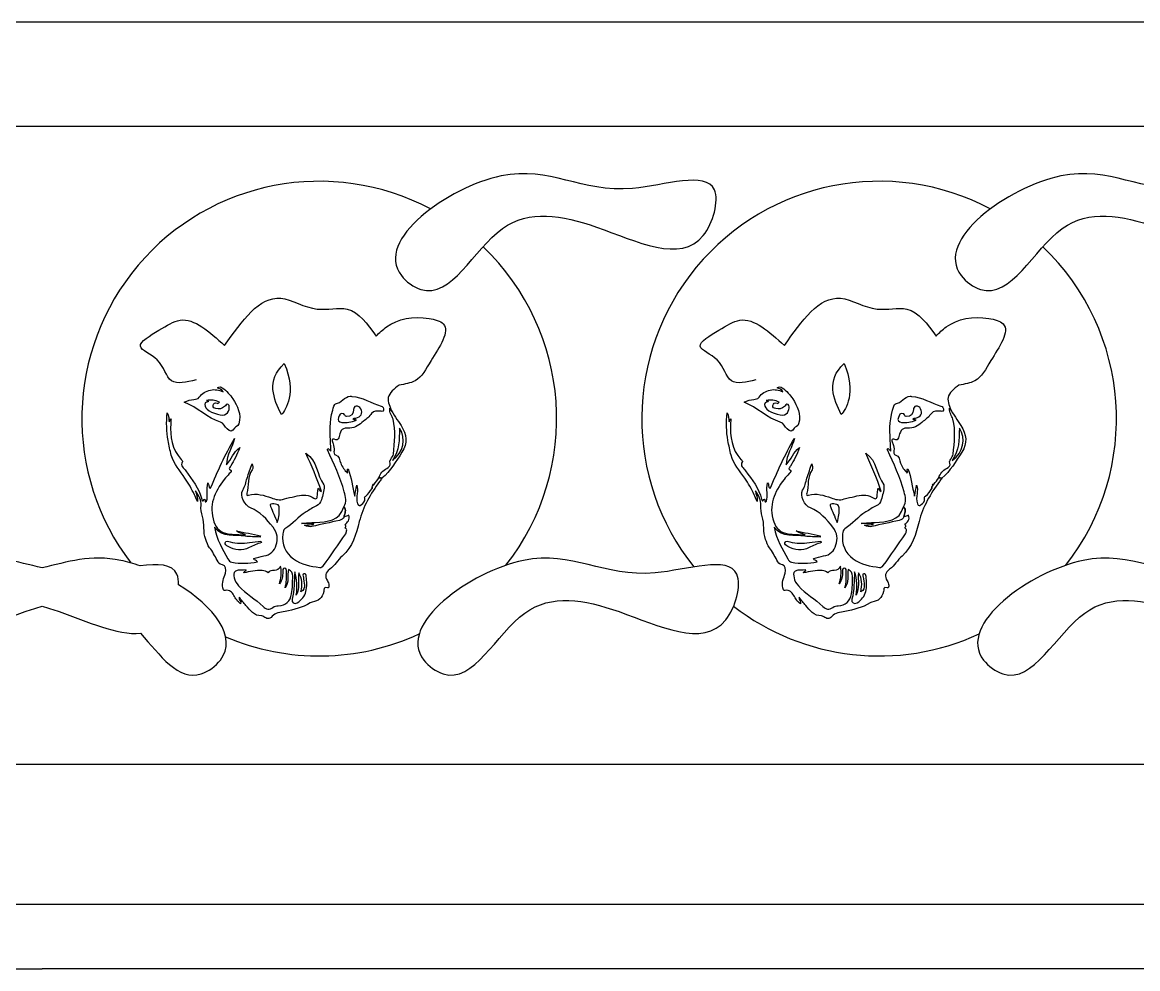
# Model space of a CAD drawing. Header units: millimetres. Extents: x 1155 to 2227, y 540 to 1342.
# Drawn here: x 1898.84 to 1909.16, y 742.86 to 751.62 of the extents above; entities that cross this region are included whole.
import ezdxf

# ---------------------------------------------------------------- set-up
doc = ezdxf.new("R2010")
doc.units = ezdxf.units.MM

msp = doc.modelspace()

# ---------------------------------------------------------------- linework, layer by layer
at = {"color": 0}
for p, q in [((1899.024, 751.62247), (1863.95855, 751.62247)), ((1934.08945, 751.62247), (1899.024, 751.62247)), ((1863.88613, 742.86193), (1899.024, 742.86193)), ((1934.16187, 742.86193), (1899.024, 742.86193))]:
    msp.add_line(p, q, dxfattribs=at)
msp.add_lwpolyline([(1934.16187, 743.4607, 1), (1934.16187, 744.7516), (1899.024, 744.7516), (1863.88613, 744.7516, 1), (1863.88613, 743.4607), (1899.024, 743.4607)], format="xyb", close=True, dxfattribs=at)
for centre, start, end in [((1901.58894, 747.95365), 62.073331, 217.440376), ((1906.77094, 747.95365), 62.073331, 218.658157), ((1901.58894, 747.95365), 321.837746, 46.368799), ((1906.77094, 747.95365), 321.837746, 46.368799), ((1906.77094, 747.95365), 232.199242, 294.916522), ((1901.58894, 747.95365), 246.767854, 294.916522)]:
    msp.add_arc(centre, 2.19705, start, end, dxfattribs=at)
msp.add_rational_spline([(1934.1969, 749.54386), (1934.00837, 749.33444), (1933.7841, 749.00265), (1933.48387, 749.22161), (1933.44068, 749.27745), (1933.20585, 749.58109), (1933.7707, 750.02133), (1934.2418, 750.16829), (1934.19102, 750.33108), (1934.14023, 750.49387), (1934.08945, 750.65666), (1922.40097, 750.65666), (1910.71248, 750.65666), (1899.024, 750.65666), (1887.33552, 750.65666), (1875.64704, 750.65666), (1863.95855, 750.65666), (1863.79945, 750.77025), (1863.70998, 750.94407), (1863.70998, 751.13956), (1863.70998, 751.33506), (1863.79945, 751.50887), (1863.95855, 751.62247)], [1, 1, 1, 1, 1, 1, 1, 1, 1, 1, 1, 1, 1, 1, 1, 1, 1, 0.926078913375, 0.926078913375, 1, 0.926078913375, 0.926078913375, 1], degree=3, knots=[0, 0, 0, 0, 0.21421435, 0.27962741, 0.27962741, 0.27962741, 0.63532155, 0.63532155, 0.63532155, 1.63532155, 1.63532155, 1.63532155, 2.63532155, 2.63532155, 2.63532155, 3.63532155, 3.63532155, 3.63532155, 4.58608373, 4.58608373, 4.58608373, 5.53684591, 5.53684591, 5.53684591, 5.53684591], dxfattribs=at)
for points, knots in [([(1902.34872, 749.27745), (1902.09314, 749.6079), (1903.43304, 750.56159), (1904.17658, 749.88738), (1905.38635, 750.32837), (1905.11153, 749.29522), (1904.16941, 749.78123), (1903.20841, 749.94687), (1902.76258, 748.95127), (1902.3919, 749.22161), (1902.34872, 749.27745)], [0, 0, 0, 0, 1.30513517, 2.52858143, 3.28513115, 3.72026241, 4.71047164, 5.58239631, 6.52584927, 6.74639121, 6.74639121, 6.74639121, 6.74639121]), ([(1907.53071, 749.27745), (1907.27514, 749.6079), (1908.61504, 750.56159), (1909.35857, 749.88738), (1910.56835, 750.32837), (1910.29353, 749.29522), (1909.3514, 749.78123), (1908.39041, 749.94687), (1907.94457, 748.95127), (1907.5739, 749.22161), (1907.53071, 749.27745)], [0, 0, 0, 0, 1.30513517, 2.52858143, 3.28513115, 3.72026241, 4.71047164, 5.58239631, 6.52584927, 6.74639121, 6.74639121, 6.74639121, 6.74639121]), ([(1900.44792, 748.31164), (1900.36041, 748.29065), (1900.18175, 748.24778), (1900.14296, 748.51587), (1899.83592, 748.61944), (1900.12019, 748.77642), (1900.3677, 748.94199), (1900.57243, 748.75781), (1900.7131, 748.63125), (1900.87321, 748.85936), (1901.11666, 749.20622), (1901.53858, 748.92012), (1901.89603, 749.0261), (1902.03583, 748.8299), (1902.11566, 748.71786), (1902.14621, 748.74795), (1902.27332, 748.87308), (1902.50518, 748.91363), (1902.84616, 748.82125), (1902.62689, 748.51453), (1902.51772, 748.29402), (1902.38101, 748.27306), (1902.32755, 748.26487), (1902.28207, 748.22874), (1902.19613, 748.16045), (1902.24174, 748.06238), (1902.26322, 748.01619)], [0, 0, 0, 0, 0.22630367, 0.46200486, 0.66172214, 0.88838356, 1.10463886, 1.57955996, 1.57955996, 1.57955996, 2.25784002, 2.61092396, 2.88677909, 3.25400502, 3.25400502, 3.25400502, 3.38131723, 3.78361699, 3.92456696, 4.28304027, 4.52169586, 4.67491408, 4.67491408, 4.67491408, 4.82835948, 4.96494228, 4.96494228, 4.96494228, 4.96494228]), ([(1905.62992, 748.31164), (1905.5424, 748.29065), (1905.36375, 748.24778), (1905.32496, 748.51587), (1905.01791, 748.61944), (1905.30218, 748.77642), (1905.54969, 748.94199), (1905.75442, 748.75781), (1905.89509, 748.63125), (1906.0552, 748.85936), (1906.29865, 749.20622), (1906.72057, 748.92012), (1907.07803, 749.0261), (1907.21782, 748.8299), (1907.29765, 748.71786), (1907.32821, 748.74795), (1907.45532, 748.87308), (1907.68718, 748.91363), (1908.02816, 748.82125), (1907.80889, 748.51453), (1907.69971, 748.29402), (1907.563, 748.27306), (1907.50955, 748.26487), (1907.46407, 748.22874), (1907.37812, 748.16045), (1907.42373, 748.06238), (1907.44522, 748.01619)], [0, 0, 0, 0, 0.22630367, 0.46200486, 0.66172214, 0.88838356, 1.10463886, 1.57955996, 1.57955996, 1.57955996, 2.25784002, 2.61092396, 2.88677909, 3.25400502, 3.25400502, 3.25400502, 3.38131723, 3.78361699, 3.92456696, 4.28304027, 4.52169586, 4.67491408, 4.67491408, 4.67491408, 4.82835948, 4.96494228, 4.96494228, 4.96494228, 4.96494228]), ([(1901.26509, 748.46334), (1901.0941, 748.30521), (1901.16582, 748.13755), (1901.23886, 747.99152), (1901.28075, 748.03811), (1901.37977, 748.19222), (1901.26509, 748.46334)], [0, 0, 0, 0, 1, 1, 1, 2, 2, 2, 2]), ([(1906.44708, 748.46334), (1906.2761, 748.30521), (1906.34782, 748.13755), (1906.42085, 747.99152), (1906.46275, 748.03811), (1906.56176, 748.19222), (1906.44708, 748.46334)], [0, 0, 0, 0, 1, 1, 1, 2, 2, 2, 2]), ([(1900.64531, 748.24037), (1900.66547, 748.22886), (1900.68697, 748.22784), (1900.69891, 748.20139), (1900.65849, 748.22004), (1900.6222, 748.22731), (1900.58159, 748.21828), (1900.53785, 748.20856), (1900.50272, 748.18972), (1900.47854, 748.15292), (1900.46569, 748.13337), (1900.44629, 748.13378), (1900.42811, 748.13107), (1900.39984, 748.12686), (1900.37132, 748.1248), (1900.33977, 748.10504), (1900.46332, 748.05811), (1900.55055, 747.95829), (1900.67406, 747.92237), (1900.70626, 747.913), (1900.71385, 747.87781), (1900.73688, 747.85806), (1900.76433, 747.83452), (1900.78541, 747.8278), (1900.80389, 747.86693), (1900.81183, 747.88373), (1900.83592, 747.87736), (1900.84419, 747.90672), (1900.86933, 747.99599), (1900.83158, 748.07083), (1900.78976, 748.13601), (1900.76659, 748.17211), (1900.73116, 748.21187), (1900.69134, 748.23989), (1900.67828, 748.24908), (1900.6645, 748.24876), (1900.64531, 748.24037)], [0, 0, 0, 0, 1, 1, 1, 2, 2, 2, 3, 3, 3, 4, 4, 4, 5, 5, 5, 6, 6, 6, 7, 7, 7, 8, 8, 8, 9, 9, 9, 10, 10, 10, 11, 11, 11, 12, 12, 12, 12]), ([(1905.8273, 748.24037), (1905.84746, 748.22886), (1905.86896, 748.22784), (1905.88091, 748.20139), (1905.84048, 748.22004), (1905.8042, 748.22731), (1905.76358, 748.21828), (1905.71985, 748.20856), (1905.68472, 748.18972), (1905.66053, 748.15292), (1905.64769, 748.13337), (1905.62828, 748.13378), (1905.61011, 748.13107), (1905.58184, 748.12686), (1905.55331, 748.1248), (1905.52176, 748.10504), (1905.64531, 748.05811), (1905.73254, 747.95829), (1905.85605, 747.92237), (1905.88825, 747.913), (1905.89585, 747.87781), (1905.91888, 747.85806), (1905.94632, 747.83452), (1905.9674, 747.8278), (1905.98589, 747.86693), (1905.99382, 747.88373), (1906.01792, 747.87736), (1906.02618, 747.90672), (1906.05132, 747.99599), (1906.01357, 748.07083), (1905.97175, 748.13601), (1905.94858, 748.17211), (1905.91315, 748.21187), (1905.87333, 748.23989), (1905.86027, 748.24908), (1905.8465, 748.24876), (1905.8273, 748.24037)], [0, 0, 0, 0, 1, 1, 1, 2, 2, 2, 3, 3, 3, 4, 4, 4, 5, 5, 5, 6, 6, 6, 7, 7, 7, 8, 8, 8, 9, 9, 9, 10, 10, 10, 11, 11, 11, 12, 12, 12, 12]), ([(1901.81825, 747.04553), (1901.83437, 747.04468), (1901.84754, 747.05342), (1901.86135, 747.05977), (1901.87872, 747.01788), (1901.84744, 746.99637), (1901.8261, 746.97083), (1901.84925, 746.96158), (1901.82744, 746.95146), (1901.82666, 746.94175), (1901.83894, 746.93723), (1901.84482, 746.92848), (1901.84216, 746.91558), (1901.84022, 746.9062), (1901.83885, 746.89569), (1901.83364, 746.88815), (1901.76534, 746.78931), (1901.69681, 746.69062), (1901.62698, 746.59286), (1901.62047, 746.58374), (1901.60389, 746.57507), (1901.59347, 746.57656), (1901.50805, 746.5888), (1901.42168, 746.59964), (1901.34998, 746.65483), (1901.27377, 746.7135), (1901.23889, 746.78969), (1901.25166, 746.8864), (1901.25404, 746.90445), (1901.25637, 746.92556), (1901.27115, 746.93394), (1901.34475, 746.97565), (1901.39278, 747.04921), (1901.4664, 747.08954), (1901.4993, 747.10757), (1901.52671, 747.1339), (1901.56284, 747.14716), (1901.58608, 747.1557), (1901.60173, 747.1798), (1901.60834, 747.20085), (1901.6212, 747.24175), (1901.63292, 747.28396), (1901.63398, 747.32771), (1901.6341, 747.3325), (1901.63514, 747.33879), (1901.63265, 747.3419), (1901.56208, 747.43001), (1901.57398, 747.56359), (1901.46483, 747.63376), (1901.51752, 747.51949), (1901.56555, 747.40568), (1901.60959, 747.27909), (1901.5815, 747.28907), (1901.58979, 747.30278), (1901.58195, 747.30926), (1901.58034, 747.30722), (1901.57756, 747.30532), (1901.57729, 747.30312), (1901.57534, 747.28727), (1901.5743, 747.2713), (1901.5722, 747.25547), (1901.56821, 747.22551), (1901.57294, 747.19312), (1901.52277, 747.22618), (1901.47573, 747.25719), (1901.41734, 747.24759), (1901.36356, 747.23369), (1901.33103, 747.22528), (1901.29699, 747.21986), (1901.26606, 747.20993), (1901.22183, 747.19572), (1901.18362, 747.20554), (1901.1458, 747.2195), (1901.07706, 747.24488), (1901.00928, 747.26697), (1900.93534, 747.24391), (1900.91838, 747.23862), (1900.91486, 747.24923), (1900.91869, 747.26239), (1900.9396, 747.33409), (1900.9203, 747.41485), (1900.96841, 747.48054), (1900.98055, 747.49711), (1900.96967, 747.51682), (1900.96655, 747.53681), (1900.95128, 747.49178), (1900.93537, 747.44696), (1900.92093, 747.40167), (1900.909, 747.36428), (1900.90358, 747.32635), (1900.8813, 747.29065), (1900.85139, 747.24274), (1900.89897, 747.14856), (1900.95372, 747.12654), (1901.04283, 747.09069), (1901.10269, 747.02405), (1901.16061, 746.94804), (1901.20329, 746.89203), (1901.20799, 746.84101), (1901.18979, 746.78413), (1901.17272, 746.73077), (1901.13701, 746.6908), (1901.07472, 746.68241), (1901.04347, 746.6782), (1901.01323, 746.66648), (1900.98163, 746.65791), (1900.98532, 746.63543), (1901.01029, 746.64975), (1901.0158, 746.62764), (1900.93652, 746.61389), (1900.85812, 746.61078), (1900.77946, 746.62442), (1900.7639, 746.62712), (1900.75131, 746.63971), (1900.74348, 746.65465), (1900.69588, 746.74536), (1900.63741, 746.83129), (1900.61912, 746.94842), (1900.69664, 746.84431), (1900.8063, 746.88208), (1900.90155, 746.86557), (1900.94712, 746.85768), (1900.99549, 746.86408), (1901.0426, 746.85628), (1901.04308, 746.86096), (1901.04356, 746.86564), (1901.04404, 746.87032), (1900.97002, 746.88492), (1900.89601, 746.89953), (1900.82201, 746.91413), (1900.84243, 746.8911), (1900.87647, 746.89669), (1900.90538, 746.8769), (1900.84768, 746.88063), (1900.79609, 746.88044), (1900.7457, 746.88811), (1900.68091, 746.89797), (1900.6341, 746.93401), (1900.61443, 746.99952), (1900.56184, 747.15023), (1900.61939, 747.27452), (1900.70893, 747.39077), (1900.72357, 747.40977), (1900.74332, 747.42509), (1900.75632, 747.44499), (1900.76297, 747.45517), (1900.79165, 747.47058), (1900.75702, 747.48664), (1900.74917, 747.49028), (1900.76366, 747.50568), (1900.7689, 747.51473), (1900.7985, 747.56582), (1900.82888, 747.61645), (1900.85208, 747.68581), (1900.79296, 747.64117), (1900.77737, 747.57888), (1900.72872, 747.52651), (1900.73093, 747.62297), (1900.78731, 747.68894), (1900.80439, 747.76873), (1900.71672, 747.62224), (1900.64834, 747.4659), (1900.58019, 747.30585), (1900.55811, 747.32583), (1900.57303, 747.34595), (1900.55736, 747.35846), (1900.54151, 747.29935), (1900.56211, 747.23702), (1900.54529, 747.18977), (1900.51636, 747.15866), (1900.54815, 747.23897), (1900.51307, 747.19231), (1900.5086, 747.18635), (1900.50212, 747.20194), (1900.50091, 747.20793), (1900.48012, 747.31135), (1900.40972, 747.3861), (1900.3536, 747.46957), (1900.33725, 747.4939), (1900.29412, 747.5152), (1900.32422, 747.55788), (1900.32557, 747.55979), (1900.31567, 747.57028), (1900.31034, 747.57616), (1900.22412, 747.67115), (1900.20849, 747.78666), (1900.21372, 747.90822), (1900.21434, 747.92256), (1900.21559, 747.93688), (1900.21659, 747.9518), (1900.20051, 747.94832), (1900.21166, 747.93391), (1900.20017, 747.92429), (1900.19581, 747.95192), (1900.19844, 747.97916), (1900.18121, 748.00837), (1900.17227, 747.91775), (1900.17445, 747.83406), (1900.18976, 747.75091), (1900.19816, 747.70529), (1900.20703, 747.65959), (1900.21915, 747.61486), (1900.2414, 747.53272), (1900.29979, 747.4713), (1900.34574, 747.40291), (1900.37884, 747.35364), (1900.40811, 747.30235), (1900.43388, 747.24901), (1900.44201, 747.23217), (1900.44858, 747.21459), (1900.4607, 747.1859), (1900.4684, 747.22687), (1900.44725, 747.24894), (1900.4445, 747.28508), (1900.4765, 747.23937), (1900.49791, 747.19854), (1900.49458, 747.15216), (1900.49196, 747.11562), (1900.49716, 747.08192), (1900.5075, 747.04815), (1900.52865, 746.97908), (1900.511, 746.9051), (1900.53795, 746.83556), (1900.54834, 746.80875), (1900.55515, 746.78048), (1900.57384, 746.7588), (1900.6036, 746.72428), (1900.61964, 746.68198), (1900.64374, 746.64433), (1900.65642, 746.62452), (1900.65881, 746.60393), (1900.69396, 746.59971), (1900.72167, 746.59638), (1900.72865, 746.55629), (1900.71947, 746.52253), (1900.70743, 746.47828), (1900.68351, 746.43559), (1900.69733, 746.3868), (1900.70088, 746.37426), (1900.70112, 746.35941), (1900.72009, 746.36332), (1900.76025, 746.3716), (1900.78064, 746.34556), (1900.79867, 746.31746), (1900.8163, 746.28998), (1900.82858, 746.25841), (1900.86095, 746.24084), (1900.87012, 746.26535), (1900.84011, 746.27497), (1900.8478, 746.30051), (1900.86972, 746.27344), (1900.88884, 746.24821), (1900.90966, 746.22448), (1900.94943, 746.17916), (1900.98352, 746.12476), (1901.05621, 746.12903), (1901.06272, 746.12942), (1901.06946, 746.12111), (1901.07651, 746.1177), (1901.10324, 746.1048), (1901.12293, 746.08911), (1901.15362, 746.12476), (1901.17961, 746.15496), (1901.2297, 746.16025), (1901.2725, 746.1692), (1901.3531, 746.18607), (1901.4346, 746.20215), (1901.50561, 746.2482), (1901.51083, 746.25158), (1901.51662, 746.25552), (1901.52251, 746.25624), (1901.58249, 746.26362), (1901.61474, 746.29325), (1901.63072, 746.35336), (1901.6349, 746.36906), (1901.62428, 746.40158), (1901.66415, 746.38724), (1901.67818, 746.3822), (1901.67973, 746.4026), (1901.67858, 746.41166), (1901.67681, 746.42552), (1901.67118, 746.43974), (1901.66396, 746.4519), (1901.63831, 746.4951), (1901.64385, 746.52758), (1901.68664, 746.55879), (1901.73212, 746.59197), (1901.75925, 746.64496), (1901.80094, 746.68203), (1901.89692, 746.76739), (1901.93079, 746.88593), (1901.95899, 747.00015), (1901.9937, 747.14075), (1902.06462, 747.257), (1902.14658, 747.37055), (1902.15407, 747.38092), (1902.16106, 747.39165), (1902.16827, 747.40222), (1902.15933, 747.40378), (1902.15042, 747.40533), (1902.14151, 747.40688), (1902.1267, 747.3865), (1902.11189, 747.36613), (1902.09708, 747.34577), (1902.0942, 747.3433), (1902.09132, 747.34081), (1902.08843, 747.33832), (1902.08489, 747.33206), (1902.08134, 747.3258), (1902.0778, 747.31954), (1902.07785, 747.31587), (1902.0779, 747.31221), (1902.07794, 747.30854), (1902.0592, 747.28395), (1902.04423, 747.25603), (1902.01895, 747.23715), (1902.00982, 747.23033), (1902.00704, 747.22427), (1902.00928, 747.21325), (1902.01465, 747.18688), (1901.99657, 747.17301), (1901.97937, 747.15775), (1901.96237, 747.14266), (1901.95334, 747.1455), (1901.94427, 747.16556), (1901.93006, 747.19701), (1901.93642, 747.22875), (1901.94049, 747.2604), (1901.94377, 747.28598), (1901.94551, 747.31131), (1901.93578, 747.33809), (1901.92992, 747.30552), (1901.92407, 747.27296), (1901.91746, 747.23622), (1901.89444, 747.32231), (1901.88637, 747.40729), (1901.85582, 747.4885), (1901.83837, 747.47572), (1901.85698, 747.46322), (1901.84992, 747.44997), (1901.82067, 747.47578), (1901.80219, 747.50769), (1901.78724, 747.54244), (1901.77537, 747.57003), (1901.7788, 747.60661), (1901.73803, 747.61779), (1901.72765, 747.62064), (1901.72247, 747.64205), (1901.72569, 747.65695), (1901.73077, 747.68041), (1901.72213, 747.70085), (1901.7163, 747.72259), (1901.711, 747.74233), (1901.68811, 747.77885), (1901.74329, 747.75778), (1901.76199, 747.75064), (1901.76873, 747.77483), (1901.77254, 747.7889), (1901.79116, 747.8576), (1901.79909, 747.86647), (1901.87146, 747.86652), (1901.92511, 747.86655), (1901.96131, 747.89926), (1901.99805, 747.92902), (1902.025, 747.95084), (1902.0533, 747.97231), (1902.0735, 748.00252), (1902.09288, 748.03149), (1902.12585, 748.01925), (1902.15363, 748.02257), (1902.16423, 748.02383), (1902.18183, 748.01205), (1902.18419, 748.03228), (1902.18612, 748.04884), (1902.17885, 748.06583), (1902.16126, 748.07065), (1902.06943, 748.0958), (1901.98895, 748.1556), (1901.89017, 748.15943), (1901.88543, 748.15961), (1901.88062, 748.16226), (1901.87605, 748.16179), (1901.82185, 748.15627), (1901.79463, 748.0991), (1901.73972, 748.09052), (1901.72814, 748.08871), (1901.72031, 748.05243), (1901.71368, 748.03112), (1901.68153, 747.92775), (1901.6883, 747.82173), (1901.69398, 747.71587), (1901.69499, 747.69701), (1901.6959, 747.67815), (1901.69715, 747.65336), (1901.6845, 747.66441), (1901.67666, 747.67125), (1901.66938, 747.67761), (1901.66172, 747.67338), (1901.66356, 747.6686), (1901.66555, 747.66437), (1901.72483, 747.53797), (1901.78297, 747.41121), (1901.8206, 747.27603), (1901.83381, 747.22857), (1901.84553, 747.18283), (1901.81576, 747.13763), (1901.84454, 747.10767), (1901.82361, 747.07639), (1901.81825, 747.04553)], [0, 0, 0, 0, 1, 1, 1, 2, 2, 2, 3, 3, 3, 4, 4, 4, 5, 5, 5, 6, 6, 6, 7, 7, 7, 8, 8, 8, 9, 9, 9, 10, 10, 10, 11, 11, 11, 12, 12, 12, 13, 13, 13, 14, 14, 14, 15, 15, 15, 16, 16, 16, 17, 17, 17, 18, 18, 18, 19, 19, 19, 20, 20, 20, 21, 21, 21, 22, 22, 22, 23, 23, 23, 24, 24, 24, 25, 25, 25, 26, 26, 26, 27, 27, 27, 28, 28, 28, 29, 29, 29, 30, 30, 30, 31, 31, 31, 32, 32, 32, 33, 33, 33, 34, 34, 34, 35, 35, 35, 36, 36, 36, 37, 37, 37, 38, 38, 38, 39, 39, 39, 40, 40, 40, 41, 41, 41, 42, 42, 42, 43, 43, 43, 44, 44, 44, 45, 45, 45, 46, 46, 46, 47, 47, 47, 48, 48, 48, 49, 49, 49, 50, 50, 50, 51, 51, 51, 52, 52, 52, 53, 53, 53, 54, 54, 54, 55, 55, 55, 56, 56, 56, 57, 57, 57, 58, 58, 58, 59, 59, 59, 60, 60, 60, 61, 61, 61, 62, 62, 62, 63, 63, 63, 64, 64, 64, 65, 65, 65, 66, 66, 66, 67, 67, 67, 68, 68, 68, 69, 69, 69, 70, 70, 70, 71, 71, 71, 72, 72, 72, 73, 73, 73, 74, 74, 74, 75, 75, 75, 76, 76, 76, 77, 77, 77, 78, 78, 78, 79, 79, 79, 80, 80, 80, 81, 81, 81, 82, 82, 82, 83, 83, 83, 84, 84, 84, 85, 85, 85, 86, 86, 86, 87, 87, 87, 88, 88, 88, 89, 89, 89, 90, 90, 90, 91, 91, 91, 92, 92, 92, 93, 93, 93, 94, 94, 94, 95, 95, 95, 96, 96, 96, 97, 97, 97, 98, 98, 98, 99, 99, 99, 100, 100, 100, 101, 101, 101, 102, 102, 102, 103, 103, 103, 104, 104, 104, 105, 105, 105, 106, 106, 106, 107, 107, 107, 108, 108, 108, 109, 109, 109, 110, 110, 110, 111, 111, 111, 112, 112, 112, 113, 113, 113, 114, 114, 114, 115, 115, 115, 116, 116, 116, 117, 117, 117, 118, 118, 118, 119, 119, 119, 120, 120, 120, 121, 121, 121, 122, 122, 122, 123, 123, 123, 124, 124, 124, 125, 125, 125, 126, 126, 126, 127, 127, 127, 128, 128, 128, 129, 129, 129, 130, 130, 130, 131, 131, 131, 132, 132, 132, 133, 133, 133, 134, 134, 134, 135, 135, 135, 136, 136, 136, 136]), ([(1900.54507, 748.12193), (1900.58688, 748.13039), (1900.6256, 748.12343), (1900.66402, 748.10685), (1900.65676, 748.09347), (1900.65014, 748.09373), (1900.64422, 748.09676), (1900.61996, 748.10918), (1900.61109, 748.09184), (1900.6063, 748.07478), (1900.6008, 748.05518), (1900.61928, 748.05039), (1900.63228, 748.04696), (1900.66162, 748.03923), (1900.68892, 748.04457), (1900.7129, 748.06503), (1900.72271, 748.07339), (1900.72904, 748.09529), (1900.74582, 748.08403), (1900.76003, 748.07448), (1900.7563, 748.05444), (1900.75348, 748.03888), (1900.7492, 748.01534), (1900.73564, 747.99748), (1900.71233, 747.98957), (1900.67487, 747.97686), (1900.55834, 748.01796), (1900.54002, 748.05359), (1900.53055, 748.072), (1900.5129, 748.10046), (1900.55429, 748.10974), (1900.55745, 748.11045), (1900.57114, 748.10915), (1900.5586, 748.11829), (1900.55507, 748.12086), (1900.54963, 748.12079), (1900.54507, 748.12193)], [0, 0, 0, 0, 1, 1, 1, 2, 2, 2, 3, 3, 3, 4, 4, 4, 5, 5, 5, 6, 6, 6, 7, 7, 7, 8, 8, 8, 9, 9, 9, 10, 10, 10, 11, 11, 11, 12, 12, 12, 12]), ([(1907.00025, 747.04553), (1907.01637, 747.04468), (1907.02953, 747.05342), (1907.04335, 747.05977), (1907.06072, 747.01788), (1907.02943, 746.99637), (1907.00809, 746.97083), (1907.03124, 746.96158), (1907.00943, 746.95146), (1907.00866, 746.94175), (1907.02094, 746.93723), (1907.02681, 746.92848), (1907.02415, 746.91558), (1907.02222, 746.9062), (1907.02084, 746.89569), (1907.01563, 746.88815), (1906.94734, 746.78931), (1906.8788, 746.69062), (1906.80897, 746.59286), (1906.80246, 746.58374), (1906.78588, 746.57507), (1906.77547, 746.57656), (1906.69005, 746.5888), (1906.60368, 746.59964), (1906.53198, 746.65483), (1906.45576, 746.7135), (1906.42089, 746.78969), (1906.43365, 746.8864), (1906.43603, 746.90445), (1906.43836, 746.92556), (1906.45315, 746.93394), (1906.52675, 746.97565), (1906.57478, 747.04921), (1906.64839, 747.08954), (1906.6813, 747.10757), (1906.70871, 747.1339), (1906.74483, 747.14716), (1906.76807, 747.1557), (1906.78372, 747.1798), (1906.79034, 747.20085), (1906.80319, 747.24175), (1906.81491, 747.28396), (1906.81597, 747.32771), (1906.81609, 747.3325), (1906.81714, 747.33879), (1906.81465, 747.3419), (1906.74408, 747.43001), (1906.75598, 747.56359), (1906.64682, 747.63376), (1906.69952, 747.51949), (1906.74754, 747.40568), (1906.79158, 747.27909), (1906.76349, 747.28907), (1906.77178, 747.30278), (1906.76395, 747.30926), (1906.76233, 747.30722), (1906.75956, 747.30532), (1906.75929, 747.30312), (1906.75733, 747.28727), (1906.7563, 747.2713), (1906.75419, 747.25547), (1906.75021, 747.22551), (1906.75493, 747.19312), (1906.70477, 747.22618), (1906.65772, 747.25719), (1906.59933, 747.24759), (1906.54555, 747.23369), (1906.51303, 747.22528), (1906.47898, 747.21986), (1906.44805, 747.20993), (1906.40383, 747.19572), (1906.36562, 747.20554), (1906.32779, 747.2195), (1906.25905, 747.24488), (1906.19127, 747.26697), (1906.11734, 747.24391), (1906.10037, 747.23862), (1906.09685, 747.24923), (1906.10069, 747.26239), (1906.1216, 747.33409), (1906.10229, 747.41485), (1906.15041, 747.48054), (1906.16254, 747.49711), (1906.15167, 747.51682), (1906.14854, 747.53681), (1906.13327, 747.49178), (1906.11736, 747.44696), (1906.10292, 747.40167), (1906.091, 747.36428), (1906.08557, 747.32635), (1906.06329, 747.29065), (1906.03339, 747.24274), (1906.08097, 747.14856), (1906.13571, 747.12654), (1906.22483, 747.09069), (1906.28469, 747.02405), (1906.34261, 746.94804), (1906.38529, 746.89203), (1906.38999, 746.84101), (1906.37178, 746.78413), (1906.35471, 746.73077), (1906.31901, 746.6908), (1906.25671, 746.68241), (1906.22546, 746.6782), (1906.19523, 746.66648), (1906.16363, 746.65791), (1906.16732, 746.63543), (1906.19229, 746.64975), (1906.19779, 746.62764), (1906.11852, 746.61389), (1906.04011, 746.61078), (1905.96145, 746.62442), (1905.94589, 746.62712), (1905.93331, 746.63971), (1905.92547, 746.65465), (1905.87787, 746.74536), (1905.8194, 746.83129), (1905.80111, 746.94842), (1905.87863, 746.84431), (1905.98829, 746.88208), (1906.08355, 746.86557), (1906.12911, 746.85768), (1906.17749, 746.86408), (1906.22459, 746.85628), (1906.22507, 746.86096), (1906.22555, 746.86564), (1906.22603, 746.87032), (1906.15202, 746.88492), (1906.078, 746.89953), (1906.004, 746.91413), (1906.02442, 746.8911), (1906.05846, 746.89669), (1906.08737, 746.8769), (1906.02967, 746.88063), (1905.97808, 746.88044), (1905.92769, 746.88811), (1905.86291, 746.89797), (1905.81609, 746.93401), (1905.79642, 746.99952), (1905.74383, 747.15023), (1905.80138, 747.27452), (1905.89093, 747.39077), (1905.90556, 747.40977), (1905.92532, 747.42509), (1905.93831, 747.44499), (1905.94496, 747.45517), (1905.97364, 747.47058), (1905.93902, 747.48664), (1905.93116, 747.49028), (1905.94566, 747.50568), (1905.9509, 747.51473), (1905.9805, 747.56582), (1906.01087, 747.61645), (1906.03407, 747.68581), (1905.97495, 747.64117), (1905.95937, 747.57888), (1905.91071, 747.52651), (1905.91293, 747.62297), (1905.96931, 747.68894), (1905.98639, 747.76873), (1905.89872, 747.62224), (1905.83033, 747.4659), (1905.76218, 747.30585), (1905.7401, 747.32583), (1905.75502, 747.34595), (1905.73935, 747.35846), (1905.72351, 747.29935), (1905.7441, 747.23702), (1905.72729, 747.18977), (1905.69835, 747.15866), (1905.73014, 747.23897), (1905.69507, 747.19231), (1905.69059, 747.18635), (1905.68411, 747.20194), (1905.68291, 747.20793), (1905.66212, 747.31135), (1905.59172, 747.3861), (1905.5356, 747.46957), (1905.51924, 747.4939), (1905.47611, 747.5152), (1905.50622, 747.55788), (1905.50756, 747.55979), (1905.49767, 747.57028), (1905.49233, 747.57616), (1905.40611, 747.67115), (1905.39048, 747.78666), (1905.39572, 747.90822), (1905.39634, 747.92256), (1905.39759, 747.93688), (1905.39858, 747.9518), (1905.3825, 747.94832), (1905.39365, 747.93391), (1905.38217, 747.92429), (1905.3778, 747.95192), (1905.38043, 747.97916), (1905.36321, 748.00837), (1905.35427, 747.91775), (1905.35645, 747.83406), (1905.37175, 747.75091), (1905.38015, 747.70529), (1905.38902, 747.65959), (1905.40114, 747.61486), (1905.42339, 747.53272), (1905.48179, 747.4713), (1905.52773, 747.40291), (1905.56083, 747.35364), (1905.5901, 747.30235), (1905.61587, 747.24901), (1905.624, 747.23217), (1905.63057, 747.21459), (1905.64269, 747.1859), (1905.65039, 747.22687), (1905.62925, 747.24894), (1905.6265, 747.28508), (1905.65849, 747.23937), (1905.6799, 747.19854), (1905.67658, 747.15216), (1905.67396, 747.11562), (1905.67915, 747.08192), (1905.6895, 747.04815), (1905.71065, 746.97908), (1905.693, 746.9051), (1905.71994, 746.83556), (1905.73033, 746.80875), (1905.73714, 746.78048), (1905.75583, 746.7588), (1905.78559, 746.72428), (1905.80163, 746.68198), (1905.82573, 746.64433), (1905.83841, 746.62452), (1905.8408, 746.60393), (1905.87596, 746.59971), (1905.90366, 746.59638), (1905.91064, 746.55629), (1905.90146, 746.52253), (1905.88943, 746.47828), (1905.8655, 746.43559), (1905.87932, 746.3868), (1905.88287, 746.37426), (1905.88311, 746.35941), (1905.90208, 746.36332), (1905.94224, 746.3716), (1905.96264, 746.34556), (1905.98066, 746.31746), (1905.99829, 746.28998), (1906.01057, 746.25841), (1906.04294, 746.24084), (1906.05212, 746.26535), (1906.0221, 746.27497), (1906.0298, 746.30051), (1906.05172, 746.27344), (1906.07083, 746.24821), (1906.09165, 746.22448), (1906.13142, 746.17916), (1906.16551, 746.12476), (1906.2382, 746.12903), (1906.24471, 746.12942), (1906.25145, 746.12111), (1906.25851, 746.1177), (1906.28524, 746.1048), (1906.30492, 746.08911), (1906.33561, 746.12476), (1906.36161, 746.15496), (1906.4117, 746.16025), (1906.4545, 746.1692), (1906.5351, 746.18607), (1906.6166, 746.20215), (1906.6876, 746.2482), (1906.69282, 746.25158), (1906.69861, 746.25552), (1906.7045, 746.25624), (1906.76448, 746.26362), (1906.79673, 746.29325), (1906.81272, 746.35336), (1906.81689, 746.36906), (1906.80628, 746.40158), (1906.84614, 746.38724), (1906.86017, 746.3822), (1906.86173, 746.4026), (1906.86057, 746.41166), (1906.85881, 746.42552), (1906.85317, 746.43974), (1906.84595, 746.4519), (1906.8203, 746.4951), (1906.82585, 746.52758), (1906.86864, 746.55879), (1906.91411, 746.59197), (1906.94124, 746.64496), (1906.98293, 746.68203), (1907.07892, 746.76739), (1907.11279, 746.88593), (1907.14098, 747.00015), (1907.17569, 747.14075), (1907.24661, 747.257), (1907.32858, 747.37055), (1907.33606, 747.38092), (1907.34306, 747.39165), (1907.35026, 747.40222), (1907.34133, 747.40378), (1907.33241, 747.40533), (1907.3235, 747.40688), (1907.30869, 747.3865), (1907.29388, 747.36613), (1907.27908, 747.34577), (1907.2762, 747.3433), (1907.27331, 747.34081), (1907.27042, 747.33832), (1907.26688, 747.33206), (1907.26334, 747.3258), (1907.2598, 747.31954), (1907.25984, 747.31587), (1907.25989, 747.31221), (1907.25994, 747.30854), (1907.24119, 747.28395), (1907.22622, 747.25603), (1907.20095, 747.23715), (1907.19181, 747.23033), (1907.18904, 747.22427), (1907.19128, 747.21325), (1907.19664, 747.18688), (1907.17857, 747.17301), (1907.16137, 747.15775), (1907.14437, 747.14266), (1907.13533, 747.1455), (1907.12627, 747.16556), (1907.11205, 747.19701), (1907.11841, 747.22875), (1907.12248, 747.2604), (1907.12577, 747.28598), (1907.12751, 747.31131), (1907.11778, 747.33809), (1907.11192, 747.30552), (1907.10606, 747.27296), (1907.09945, 747.23622), (1907.07643, 747.32231), (1907.06837, 747.40729), (1907.03781, 747.4885), (1907.02036, 747.47572), (1907.03897, 747.46322), (1907.03191, 747.44997), (1907.00267, 747.47578), (1906.98419, 747.50769), (1906.96923, 747.54244), (1906.95736, 747.57003), (1906.9608, 747.60661), (1906.92003, 747.61779), (1906.90965, 747.62064), (1906.90446, 747.64205), (1906.90769, 747.65695), (1906.91276, 747.68041), (1906.90412, 747.70085), (1906.89829, 747.72259), (1906.89299, 747.74233), (1906.87011, 747.77885), (1906.92528, 747.75778), (1906.94398, 747.75064), (1906.95072, 747.77483), (1906.95453, 747.7889), (1906.97316, 747.8576), (1906.98109, 747.86647), (1907.05346, 747.86652), (1907.10711, 747.86655), (1907.1433, 747.89926), (1907.18005, 747.92902), (1907.207, 747.95084), (1907.2353, 747.97231), (1907.2555, 748.00252), (1907.27487, 748.03149), (1907.30785, 748.01925), (1907.33563, 748.02257), (1907.34623, 748.02383), (1907.36383, 748.01205), (1907.36618, 748.03228), (1907.36811, 748.04884), (1907.36084, 748.06583), (1907.34326, 748.07065), (1907.25142, 748.0958), (1907.17094, 748.1556), (1907.07217, 748.15943), (1907.06743, 748.15961), (1907.06262, 748.16226), (1907.05804, 748.16179), (1907.00384, 748.15627), (1906.97662, 748.0991), (1906.92172, 748.09052), (1906.91013, 748.08871), (1906.9023, 748.05243), (1906.89568, 748.03112), (1906.86352, 747.92775), (1906.8703, 747.82173), (1906.87597, 747.71587), (1906.87699, 747.69701), (1906.87789, 747.67815), (1906.87915, 747.65336), (1906.86649, 747.66441), (1906.85866, 747.67125), (1906.85138, 747.67761), (1906.84372, 747.67338), (1906.84556, 747.6686), (1906.84754, 747.66437), (1906.90683, 747.53797), (1906.96497, 747.41121), (1907.00259, 747.27603), (1907.0158, 747.22857), (1907.02752, 747.18283), (1906.99776, 747.13763), (1907.02653, 747.10767), (1907.0056, 747.07639), (1907.00025, 747.04553)], [0, 0, 0, 0, 1, 1, 1, 2, 2, 2, 3, 3, 3, 4, 4, 4, 5, 5, 5, 6, 6, 6, 7, 7, 7, 8, 8, 8, 9, 9, 9, 10, 10, 10, 11, 11, 11, 12, 12, 12, 13, 13, 13, 14, 14, 14, 15, 15, 15, 16, 16, 16, 17, 17, 17, 18, 18, 18, 19, 19, 19, 20, 20, 20, 21, 21, 21, 22, 22, 22, 23, 23, 23, 24, 24, 24, 25, 25, 25, 26, 26, 26, 27, 27, 27, 28, 28, 28, 29, 29, 29, 30, 30, 30, 31, 31, 31, 32, 32, 32, 33, 33, 33, 34, 34, 34, 35, 35, 35, 36, 36, 36, 37, 37, 37, 38, 38, 38, 39, 39, 39, 40, 40, 40, 41, 41, 41, 42, 42, 42, 43, 43, 43, 44, 44, 44, 45, 45, 45, 46, 46, 46, 47, 47, 47, 48, 48, 48, 49, 49, 49, 50, 50, 50, 51, 51, 51, 52, 52, 52, 53, 53, 53, 54, 54, 54, 55, 55, 55, 56, 56, 56, 57, 57, 57, 58, 58, 58, 59, 59, 59, 60, 60, 60, 61, 61, 61, 62, 62, 62, 63, 63, 63, 64, 64, 64, 65, 65, 65, 66, 66, 66, 67, 67, 67, 68, 68, 68, 69, 69, 69, 70, 70, 70, 71, 71, 71, 72, 72, 72, 73, 73, 73, 74, 74, 74, 75, 75, 75, 76, 76, 76, 77, 77, 77, 78, 78, 78, 79, 79, 79, 80, 80, 80, 81, 81, 81, 82, 82, 82, 83, 83, 83, 84, 84, 84, 85, 85, 85, 86, 86, 86, 87, 87, 87, 88, 88, 88, 89, 89, 89, 90, 90, 90, 91, 91, 91, 92, 92, 92, 93, 93, 93, 94, 94, 94, 95, 95, 95, 96, 96, 96, 97, 97, 97, 98, 98, 98, 99, 99, 99, 100, 100, 100, 101, 101, 101, 102, 102, 102, 103, 103, 103, 104, 104, 104, 105, 105, 105, 106, 106, 106, 107, 107, 107, 108, 108, 108, 109, 109, 109, 110, 110, 110, 111, 111, 111, 112, 112, 112, 113, 113, 113, 114, 114, 114, 115, 115, 115, 116, 116, 116, 117, 117, 117, 118, 118, 118, 119, 119, 119, 120, 120, 120, 121, 121, 121, 122, 122, 122, 123, 123, 123, 124, 124, 124, 125, 125, 125, 126, 126, 126, 127, 127, 127, 128, 128, 128, 129, 129, 129, 130, 130, 130, 131, 131, 131, 132, 132, 132, 133, 133, 133, 134, 134, 134, 135, 135, 135, 136, 136, 136, 136]), ([(1905.72706, 748.12193), (1905.76888, 748.13039), (1905.80759, 748.12343), (1905.84602, 748.10685), (1905.83876, 748.09347), (1905.83213, 748.09373), (1905.82621, 748.09676), (1905.80195, 748.10918), (1905.79309, 748.09184), (1905.7883, 748.07478), (1905.78279, 748.05518), (1905.80127, 748.05039), (1905.81427, 748.04696), (1905.84362, 748.03923), (1905.87092, 748.04457), (1905.8949, 748.06503), (1905.90471, 748.07339), (1905.91104, 748.09529), (1905.92781, 748.08403), (1905.94202, 748.07448), (1905.9383, 748.05444), (1905.93547, 748.03888), (1905.93119, 748.01534), (1905.91764, 747.99748), (1905.89432, 747.98957), (1905.85687, 747.97686), (1905.74034, 748.01796), (1905.72201, 748.05359), (1905.71254, 748.072), (1905.69489, 748.10046), (1905.73628, 748.10974), (1905.73944, 748.11045), (1905.75313, 748.10915), (1905.74059, 748.11829), (1905.73707, 748.12086), (1905.73162, 748.12079), (1905.72706, 748.12193)], [0, 0, 0, 0, 1, 1, 1, 2, 2, 2, 3, 3, 3, 4, 4, 4, 5, 5, 5, 6, 6, 6, 7, 7, 7, 8, 8, 8, 9, 9, 9, 10, 10, 10, 11, 11, 11, 12, 12, 12, 12]), ([(1901.93313, 747.93832), (1901.88346, 747.91988), (1901.84102, 747.91463), (1901.79773, 747.91884), (1901.77029, 747.92151), (1901.75595, 747.93653), (1901.768, 747.96482), (1901.77658, 747.98497), (1901.77867, 748.01446), (1901.81685, 747.99676), (1901.83053, 747.99042), (1901.82296, 747.9722), (1901.84025, 747.9721), (1901.88485, 747.97187), (1901.9032, 747.99724), (1901.90717, 748.03739), (1901.9087, 748.05283), (1901.91123, 748.06617), (1901.93006, 748.06827), (1901.9498, 748.07046), (1901.96388, 748.06334), (1901.97284, 748.04499), (1901.9937, 748.0023), (1901.97704, 747.97118), (1901.92656, 747.95825), (1901.91856, 747.9562), (1901.90707, 747.96075), (1901.90255, 747.94813), (1901.91035, 747.94563), (1901.91761, 747.9433), (1901.93313, 747.93832)], [0, 0, 0, 0, 1, 1, 1, 2, 2, 2, 3, 3, 3, 4, 4, 4, 5, 5, 5, 6, 6, 6, 7, 7, 7, 8, 8, 8, 9, 9, 9, 10, 10, 10, 10]), ([(1902.14151, 747.40688), (1902.15042, 747.40533), (1902.15933, 747.40378), (1902.16827, 747.40222), (1902.24988, 747.46711), (1902.29751, 747.55836), (1902.35415, 747.64251), (1902.41048, 747.7262), (1902.39709, 747.80839), (1902.34561, 747.8887), (1902.31283, 747.93982), (1902.27968, 747.9907), (1902.24064, 748.05107), (1902.2371, 748.00501), (1902.26308, 747.98018), (1902.27137, 747.94976), (1902.30091, 747.8414), (1902.2844, 747.73367), (1902.27551, 747.62574), (1902.27419, 747.6096), (1902.26018, 747.59448), (1902.25189, 747.57896), (1902.24553, 747.56707), (1902.23594, 747.55929), (1902.24434, 747.54067), (1902.25507, 747.51686), (1902.23021, 747.50438), (1902.21334, 747.49365), (1902.17973, 747.47227), (1902.15267, 747.4464), (1902.14151, 747.40688)], [0, 0, 0, 0, 1, 1, 1, 2, 2, 2, 3, 3, 3, 4, 4, 4, 5, 5, 5, 6, 6, 6, 7, 7, 7, 8, 8, 8, 9, 9, 9, 10, 10, 10, 10]), ([(1907.11513, 747.93832), (1907.06545, 747.91988), (1907.02302, 747.91463), (1906.97972, 747.91884), (1906.95229, 747.92151), (1906.93794, 747.93653), (1906.94999, 747.96482), (1906.95858, 747.98497), (1906.96066, 748.01446), (1906.99884, 747.99676), (1907.01252, 747.99042), (1907.00495, 747.9722), (1907.02225, 747.9721), (1907.06685, 747.97187), (1907.08519, 747.99724), (1907.08916, 748.03739), (1907.09069, 748.05283), (1907.09322, 748.06617), (1907.11206, 748.06827), (1907.13179, 748.07046), (1907.14588, 748.06334), (1907.15484, 748.04499), (1907.17569, 748.0023), (1907.15904, 747.97118), (1907.10856, 747.95825), (1907.10056, 747.9562), (1907.08906, 747.96075), (1907.08454, 747.94813), (1907.09235, 747.94563), (1907.0996, 747.9433), (1907.11513, 747.93832)], [0, 0, 0, 0, 1, 1, 1, 2, 2, 2, 3, 3, 3, 4, 4, 4, 5, 5, 5, 6, 6, 6, 7, 7, 7, 8, 8, 8, 9, 9, 9, 10, 10, 10, 10]), ([(1907.3235, 747.40688), (1907.33241, 747.40533), (1907.34133, 747.40378), (1907.35026, 747.40222), (1907.43188, 747.46711), (1907.4795, 747.55836), (1907.53614, 747.64251), (1907.59247, 747.7262), (1907.57908, 747.80839), (1907.5276, 747.8887), (1907.49483, 747.93982), (1907.46168, 747.9907), (1907.42263, 748.05107), (1907.41909, 748.00501), (1907.44508, 747.98018), (1907.45337, 747.94976), (1907.48291, 747.8414), (1907.46639, 747.73367), (1907.45751, 747.62574), (1907.45618, 747.6096), (1907.44217, 747.59448), (1907.43388, 747.57896), (1907.42752, 747.56707), (1907.41794, 747.55929), (1907.42633, 747.54067), (1907.43706, 747.51686), (1907.4122, 747.50438), (1907.39533, 747.49365), (1907.36173, 747.47227), (1907.33467, 747.4464), (1907.3235, 747.40688)], [0, 0, 0, 0, 1, 1, 1, 2, 2, 2, 3, 3, 3, 4, 4, 4, 5, 5, 5, 6, 6, 6, 7, 7, 7, 8, 8, 8, 9, 9, 9, 10, 10, 10, 10]), ([(1902.33195, 747.86505), (1902.39693, 747.77225), (1902.36795, 747.64147), (1902.26646, 747.56697), (1902.33104, 747.66097), (1902.32965, 747.75739), (1902.33195, 747.86505)], [0, 0, 0, 0, 1, 1, 1, 2, 2, 2, 2]), ([(1907.51394, 747.86505), (1907.57893, 747.77225), (1907.54995, 747.64147), (1907.44846, 747.56697), (1907.51303, 747.66097), (1907.51164, 747.75739), (1907.51394, 747.86505)], [0, 0, 0, 0, 1, 1, 1, 2, 2, 2, 2]), ([(1902.07794, 747.30854), (1902.0779, 747.31221), (1902.07785, 747.31587), (1902.0778, 747.31954), (1902.07785, 747.31588), (1902.0779, 747.31221), (1902.07794, 747.30854)], [0, 0, 0, 0, 1, 1, 1, 2, 2, 2, 2]), ([(1902.08843, 747.33832), (1902.09132, 747.34081), (1902.0942, 747.3433), (1902.09708, 747.34577), (1902.09296, 747.34584), (1902.08885, 747.34593), (1902.08473, 747.34602), (1902.08596, 747.34345), (1902.0872, 747.34089), (1902.08843, 747.33832)], [0, 0, 0, 0, 1, 1, 1, 2, 2, 2, 3, 3, 3, 3]), ([(1907.25994, 747.30854), (1907.25989, 747.31221), (1907.25984, 747.31587), (1907.2598, 747.31954), (1907.25984, 747.31588), (1907.25989, 747.31221), (1907.25994, 747.30854)], [0, 0, 0, 0, 1, 1, 1, 2, 2, 2, 2]), ([(1907.27042, 747.33832), (1907.27331, 747.34081), (1907.2762, 747.3433), (1907.27908, 747.34577), (1907.27496, 747.34584), (1907.27084, 747.34593), (1907.26673, 747.34602), (1907.26796, 747.34345), (1907.26919, 747.34089), (1907.27042, 747.33832)], [0, 0, 0, 0, 1, 1, 1, 2, 2, 2, 3, 3, 3, 3]), ([(1901.20061, 746.99339), (1901.17658, 747.04973), (1901.15732, 747.09469), (1901.13827, 747.13974), (1901.13522, 747.14698), (1901.13104, 747.1566), (1901.14082, 747.16048), (1901.15916, 747.16775), (1901.17851, 747.16496), (1901.19707, 747.16011), (1901.21386, 747.15572), (1901.2173, 747.14152), (1901.21827, 747.1265), (1901.22093, 747.08524), (1901.2161, 747.04492), (1901.20061, 746.99339)], [0, 0, 0, 0, 1, 1, 1, 2, 2, 2, 3, 3, 3, 4, 4, 4, 5, 5, 5, 5]), ([(1901.81825, 747.04553), (1901.82361, 747.07639), (1901.84454, 747.10767), (1901.81576, 747.13763), (1901.77651, 747.00113), (1901.66129, 747.00123), (1901.55217, 746.99265), (1901.50949, 746.9893), (1901.46633, 746.9921), (1901.42318, 746.98215), (1901.46053, 746.98215), (1901.49789, 746.98215), (1901.53524, 746.98215), (1901.53529, 746.97956), (1901.53534, 746.97697), (1901.53538, 746.97439), (1901.51087, 746.97279), (1901.48636, 746.97119), (1901.45255, 746.96899), (1901.47889, 746.95081), (1901.50023, 746.95128), (1901.52094, 746.95567), (1901.60569, 746.97363), (1901.6902, 746.99271), (1901.77483, 747.01124), (1901.79499, 747.01565), (1901.81008, 747.02611), (1901.81825, 747.04553)], [0, 0, 0, 0, 1, 1, 1, 2, 2, 2, 3, 3, 3, 4, 4, 4, 5, 5, 5, 6, 6, 6, 7, 7, 7, 8, 8, 8, 9, 9, 9, 9]), ([(1906.3826, 746.99339), (1906.35858, 747.04973), (1906.33932, 747.09469), (1906.32027, 747.13974), (1906.31721, 747.14698), (1906.31304, 747.1566), (1906.32282, 747.16048), (1906.34115, 747.16775), (1906.36051, 747.16496), (1906.37906, 747.16011), (1906.39586, 747.15572), (1906.39929, 747.14152), (1906.40026, 747.1265), (1906.40292, 747.08524), (1906.39809, 747.04492), (1906.3826, 746.99339)], [0, 0, 0, 0, 1, 1, 1, 2, 2, 2, 3, 3, 3, 4, 4, 4, 5, 5, 5, 5]), ([(1907.00025, 747.04553), (1907.0056, 747.07639), (1907.02653, 747.10767), (1906.99776, 747.13763), (1906.9585, 747.00113), (1906.84329, 747.00123), (1906.73416, 746.99265), (1906.69149, 746.9893), (1906.64833, 746.9921), (1906.60517, 746.98215), (1906.64253, 746.98215), (1906.67988, 746.98215), (1906.71724, 746.98215), (1906.71728, 746.97956), (1906.71733, 746.97697), (1906.71738, 746.97439), (1906.69286, 746.97279), (1906.66835, 746.97119), (1906.63455, 746.96899), (1906.66088, 746.95081), (1906.68222, 746.95128), (1906.70293, 746.95567), (1906.78768, 746.97363), (1906.87219, 746.99271), (1906.95683, 747.01124), (1906.97699, 747.01565), (1906.99208, 747.02611), (1907.00025, 747.04553)], [0, 0, 0, 0, 1, 1, 1, 2, 2, 2, 3, 3, 3, 4, 4, 4, 5, 5, 5, 6, 6, 6, 7, 7, 7, 8, 8, 8, 9, 9, 9, 9]), ([(1901.04948, 746.82074), (1901.01413, 746.81601), (1900.9787, 746.81177), (1900.94344, 746.80643), (1900.88283, 746.79725), (1900.82286, 746.79463), (1900.76317, 746.81378), (1900.74782, 746.8187), (1900.72467, 746.827), (1900.71703, 746.80541), (1900.7108, 746.78781), (1900.73164, 746.77871), (1900.74492, 746.77127), (1900.8083, 746.73576), (1900.87411, 746.72443), (1900.94143, 746.75955), (1900.97749, 746.77837), (1901.01408, 746.79582), (1901.05408, 746.80628), (1901.05255, 746.8111), (1901.05101, 746.81592), (1901.04948, 746.82074)], [0, 0, 0, 0, 1, 1, 1, 2, 2, 2, 3, 3, 3, 4, 4, 4, 5, 5, 5, 6, 6, 6, 7, 7, 7, 7]), ([(1906.23147, 746.82074), (1906.19612, 746.81601), (1906.16069, 746.81177), (1906.12543, 746.80643), (1906.06482, 746.79725), (1906.00486, 746.79463), (1905.94516, 746.81378), (1905.92981, 746.8187), (1905.90666, 746.827), (1905.89902, 746.80541), (1905.89279, 746.78781), (1905.91363, 746.77871), (1905.92692, 746.77127), (1905.9903, 746.73576), (1906.0561, 746.72443), (1906.12343, 746.75955), (1906.15949, 746.77837), (1906.19608, 746.79582), (1906.23608, 746.80628), (1906.23454, 746.8111), (1906.23301, 746.81592), (1906.23147, 746.82074)], [0, 0, 0, 0, 1, 1, 1, 2, 2, 2, 3, 3, 3, 4, 4, 4, 5, 5, 5, 6, 6, 6, 7, 7, 7, 7]), ([(1899.024, 746.21719), (1898.97223, 746.20265), (1898.66346, 746.10326), (1898.32927, 745.94651), (1898.11416, 745.96706), (1897.93187, 745.76141), (1897.71086, 745.44858), (1897.41717, 745.66277), (1897.37399, 745.71861), (1897.20773, 745.93357), (1897.44229, 746.21701), (1897.76063, 746.41637), (1897.75994, 746.45334), (1897.78309, 746.61038), (1897.95427, 746.61247), (1898.11682, 746.58996), (1898.17851, 746.61197), (1898.53334, 746.71363), (1898.78972, 746.6264), (1899.024, 746.57165), (1899.25828, 746.6264), (1899.51466, 746.71363), (1899.86949, 746.61197), (1899.93118, 746.58996), (1900.09373, 746.61247), (1900.26492, 746.61038), (1900.28806, 746.45334), (1900.28737, 746.41637), (1900.60571, 746.21701), (1900.84027, 745.93357), (1900.67402, 745.71861), (1900.63083, 745.66277), (1900.33714, 745.44858), (1900.11614, 745.76141), (1899.93384, 745.96706), (1899.71873, 745.94651), (1899.38455, 746.10326), (1899.07578, 746.20265), (1899.024, 746.21719)], [0, 0, 0, 0, 0.04229496, 0.24819226, 0.24819226, 0.24819226, 0.45631433, 0.52172739, 0.52172739, 0.52172739, 0.77354462, 0.77354462, 0.77354462, 0.80698433, 0.9308887, 0.9308887, 0.9308887, 0.97686433, 1.19948797, 1.19948797, 1.19948797, 1.42211161, 1.46808725, 1.46808725, 1.46808725, 1.59199162, 1.62543132, 1.62543132, 1.62543132, 1.87724855, 1.87724855, 1.87724855, 1.94266162, 2.15078369, 2.15078369, 2.15078369, 2.35668099, 2.39897595, 2.39897595, 2.39897595, 2.39897595]), ([(1902.55598, 745.71861), (1902.30041, 746.04906), (1903.6403, 747.00275), (1904.38384, 746.32854), (1905.59362, 746.76953), (1905.3188, 745.73638), (1904.37667, 746.22239), (1903.41568, 746.38803), (1902.96984, 745.39243), (1902.59917, 745.66277), (1902.55598, 745.71861)], [0, 0, 0, 0, 1.30513517, 2.52858143, 3.28513115, 3.72026241, 4.71047164, 5.58239631, 6.52584927, 6.74639121, 6.74639121, 6.74639121, 6.74639121]), ([(1907.73797, 745.71861), (1907.4824, 746.04906), (1908.8223, 747.00275), (1909.56584, 746.32854), (1910.77561, 746.76953), (1910.50079, 745.73638), (1909.55867, 746.22239), (1908.59767, 746.38803), (1908.15184, 745.39243), (1907.78116, 745.66277), (1907.73797, 745.71861)], [0, 0, 0, 0, 1.30513517, 2.52858143, 3.28513115, 3.72026241, 4.71047164, 5.58239631, 6.52584927, 6.74639121, 6.74639121, 6.74639121, 6.74639121]), ([(1901.30354, 746.55719), (1901.33124, 746.54274), (1901.3435, 746.52456), (1901.34298, 746.4952), (1901.342, 746.44065), (1901.34327, 746.38623), (1901.33286, 746.33215), (1901.31945, 746.2625), (1901.28073, 746.22577), (1901.20977, 746.22089), (1901.19172, 746.21965), (1901.17533, 746.21819), (1901.16042, 746.20622), (1901.12812, 746.18027), (1901.09444, 746.18801), (1901.06904, 746.21368), (1900.99897, 746.28447), (1900.90783, 746.33002), (1900.84276, 746.40689), (1900.82346, 746.42968), (1900.80552, 746.45137), (1900.80239, 746.48114), (1900.80019, 746.50209), (1900.78644, 746.52861), (1900.81352, 746.54206), (1900.84419, 746.5573), (1900.87904, 746.54783), (1900.91228, 746.55419), (1900.9103, 746.53812), (1900.88986, 746.5455), (1900.88936, 746.52634), (1900.94676, 746.53552), (1901.00238, 746.55124), (1901.06066, 746.54804), (1901.08327, 746.5468), (1901.09941, 746.54029), (1901.11456, 746.52597), (1901.14187, 746.5685), (1901.20542, 746.52356), (1901.23063, 746.58764), (1901.24434, 746.52325), (1901.23527, 746.47452), (1901.21959, 746.4258), (1901.24619, 746.45833), (1901.25171, 746.49612), (1901.25054, 746.53634), (1901.25016, 746.54956), (1901.24712, 746.56993), (1901.268, 746.56941), (1901.28829, 746.5689), (1901.28455, 746.549), (1901.28477, 746.53545), (1901.28558, 746.48623), (1901.28852, 746.43683), (1901.27261, 746.38842), (1901.31307, 746.43887), (1901.29043, 746.49978), (1901.30354, 746.55719)], [0, 0, 0, 0, 1, 1, 1, 2, 2, 2, 3, 3, 3, 4, 4, 4, 5, 5, 5, 6, 6, 6, 7, 7, 7, 8, 8, 8, 9, 9, 9, 10, 10, 10, 11, 11, 11, 12, 12, 12, 13, 13, 13, 14, 14, 14, 15, 15, 15, 16, 16, 16, 17, 17, 17, 18, 18, 18, 19, 19, 19, 19]), ([(1906.48554, 746.55719), (1906.51323, 746.54274), (1906.5255, 746.52456), (1906.52497, 746.4952), (1906.524, 746.44065), (1906.52527, 746.38623), (1906.51485, 746.33215), (1906.50144, 746.2625), (1906.46273, 746.22577), (1906.39176, 746.22089), (1906.37371, 746.21965), (1906.35733, 746.21819), (1906.34242, 746.20622), (1906.31011, 746.18027), (1906.27643, 746.18801), (1906.25103, 746.21368), (1906.18096, 746.28447), (1906.08983, 746.33002), (1906.02475, 746.40689), (1906.00546, 746.42968), (1905.98751, 746.45137), (1905.98439, 746.48114), (1905.98219, 746.50209), (1905.96844, 746.52861), (1905.99551, 746.54206), (1906.02618, 746.5573), (1906.06103, 746.54783), (1906.09427, 746.55419), (1906.09229, 746.53812), (1906.07186, 746.5455), (1906.07135, 746.52634), (1906.12875, 746.53552), (1906.18437, 746.55124), (1906.24265, 746.54804), (1906.26526, 746.5468), (1906.28141, 746.54029), (1906.29655, 746.52597), (1906.32387, 746.5685), (1906.38741, 746.52356), (1906.41262, 746.58764), (1906.42634, 746.52325), (1906.41726, 746.47452), (1906.40158, 746.4258), (1906.42818, 746.45833), (1906.43371, 746.49612), (1906.43254, 746.53634), (1906.43215, 746.54956), (1906.42911, 746.56993), (1906.45, 746.56941), (1906.47029, 746.5689), (1906.46654, 746.549), (1906.46677, 746.53545), (1906.46758, 746.48623), (1906.47051, 746.43683), (1906.45461, 746.38842), (1906.49507, 746.43887), (1906.47242, 746.49978), (1906.48554, 746.55719)], [0, 0, 0, 0, 1, 1, 1, 2, 2, 2, 3, 3, 3, 4, 4, 4, 5, 5, 5, 6, 6, 6, 7, 7, 7, 8, 8, 8, 9, 9, 9, 10, 10, 10, 11, 11, 11, 12, 12, 12, 13, 13, 13, 14, 14, 14, 15, 15, 15, 16, 16, 16, 17, 17, 17, 18, 18, 18, 19, 19, 19, 19]), ([(1901.41845, 746.34945), (1901.45085, 746.36759), (1901.45242, 746.39041), (1901.45119, 746.41246), (1901.44977, 746.43793), (1901.44478, 746.46318), (1901.44147, 746.48855), (1901.44012, 746.49889), (1901.43153, 746.51347), (1901.44735, 746.51707), (1901.46495, 746.52107), (1901.46663, 746.50489), (1901.46842, 746.49204), (1901.47486, 746.44571), (1901.4757, 746.39835), (1901.4656, 746.35356), (1901.45558, 746.30915), (1901.4253, 746.27342), (1901.38538, 746.24992), (1901.35679, 746.23308), (1901.32947, 746.24985), (1901.33753, 746.2814), (1901.35907, 746.36565), (1901.35759, 746.4513), (1901.3616, 746.53711), (1901.38513, 746.46543), (1901.38649, 746.39274), (1901.37648, 746.3189), (1901.41052, 746.38505), (1901.39066, 746.4565), (1901.39845, 746.52599), (1901.434, 746.47387), (1901.43343, 746.41655), (1901.41845, 746.34945)], [0, 0, 0, 0, 1, 1, 1, 2, 2, 2, 3, 3, 3, 4, 4, 4, 5, 5, 5, 6, 6, 6, 7, 7, 7, 8, 8, 8, 9, 9, 9, 10, 10, 10, 11, 11, 11, 11]), ([(1906.60044, 746.34945), (1906.63285, 746.36759), (1906.63441, 746.39041), (1906.63318, 746.41246), (1906.63176, 746.43793), (1906.62677, 746.46318), (1906.62346, 746.48855), (1906.62211, 746.49889), (1906.61352, 746.51347), (1906.62935, 746.51707), (1906.64695, 746.52107), (1906.64862, 746.50489), (1906.65041, 746.49204), (1906.65686, 746.44571), (1906.65769, 746.39835), (1906.64759, 746.35356), (1906.63758, 746.30915), (1906.6073, 746.27342), (1906.56737, 746.24992), (1906.53878, 746.23308), (1906.51146, 746.24985), (1906.51953, 746.2814), (1906.54107, 746.36565), (1906.53958, 746.4513), (1906.54359, 746.53711), (1906.56712, 746.46543), (1906.56849, 746.39274), (1906.55847, 746.3189), (1906.59251, 746.38505), (1906.57265, 746.4565), (1906.58044, 746.52599), (1906.61599, 746.47387), (1906.61542, 746.41655), (1906.60044, 746.34945)], [0, 0, 0, 0, 1, 1, 1, 2, 2, 2, 3, 3, 3, 4, 4, 4, 5, 5, 5, 6, 6, 6, 7, 7, 7, 8, 8, 8, 9, 9, 9, 10, 10, 10, 11, 11, 11, 11])]:
    msp.add_open_spline(points, degree=3, knots=knots, dxfattribs=at)

doc.saveas('drawing.dxf')
